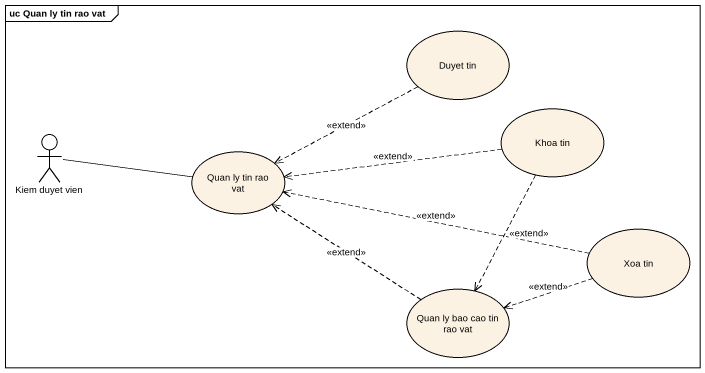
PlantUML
@startuml
mainframe uc Quan ly tin rao vat
usecase "Duyet tin" as Duyet_tin
usecase "Khoa tin" as Khoa_tin
actor "Kiem duyet vien" as Kiem_duyet_vien
usecase "Quan ly tin rao vat" as Quan_ly_tin_rao_vat
usecase "Xoa tin" as Xoa_tin
usecase "Quan ly bao cao tin rao vat" as Quan_ly_bao_cao_tin_rao_vat
Duyet_tin .left.> Quan_ly_tin_rao_vat : <<extend>>
Khoa_tin .left.> Quan_ly_tin_rao_vat : <<extend>>
Khoa_tin ..> Quan_ly_bao_cao_tin_rao_vat : <<extend>>
Quan_ly_tin_rao_vat -left- Kiem_duyet_vien
Xoa_tin .left.> Quan_ly_tin_rao_vat : <<extend>>
Xoa_tin .left.> Quan_ly_bao_cao_tin_rao_vat : <<extend>>
Quan_ly_bao_cao_tin_rao_vat .up.> Quan_ly_tin_rao_vat : <<extend>>
@enduml
